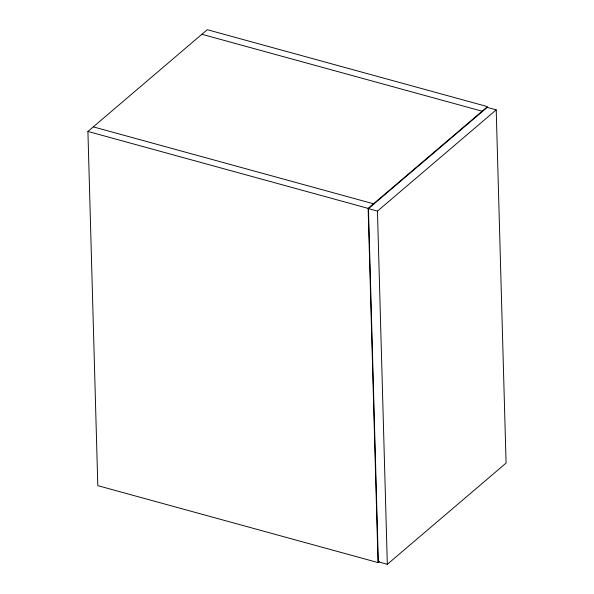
<?xml version="1.0" encoding="UTF-8"?>
<svg xmlns="http://www.w3.org/2000/svg" width="594" height="594" viewBox="0 0 594 594"><rect width="100%" height="100%" fill="white"/><g stroke="black" fill="none" stroke-linecap="round" stroke-linejoin="round"><path stroke-width="0.89" d="M87.919 131.445L207.269 29.7L487.496 106.63L368.139 208.375L378.036 562.585L97.81 485.654L87.919 131.445L368.139 208.375M368.451 208.628L487.206 107.395L496.213 109.868L506.081 463.068L387.325 564.3L378.319 561.827L368.451 208.628L377.457 211.1L496.213 109.868M378.036 562.585L379.38 561.441M201.901 34.281L482.12 111.212M93.288 126.864L373.515 203.794M377.457 211.1L387.325 564.3"/></g></svg>
